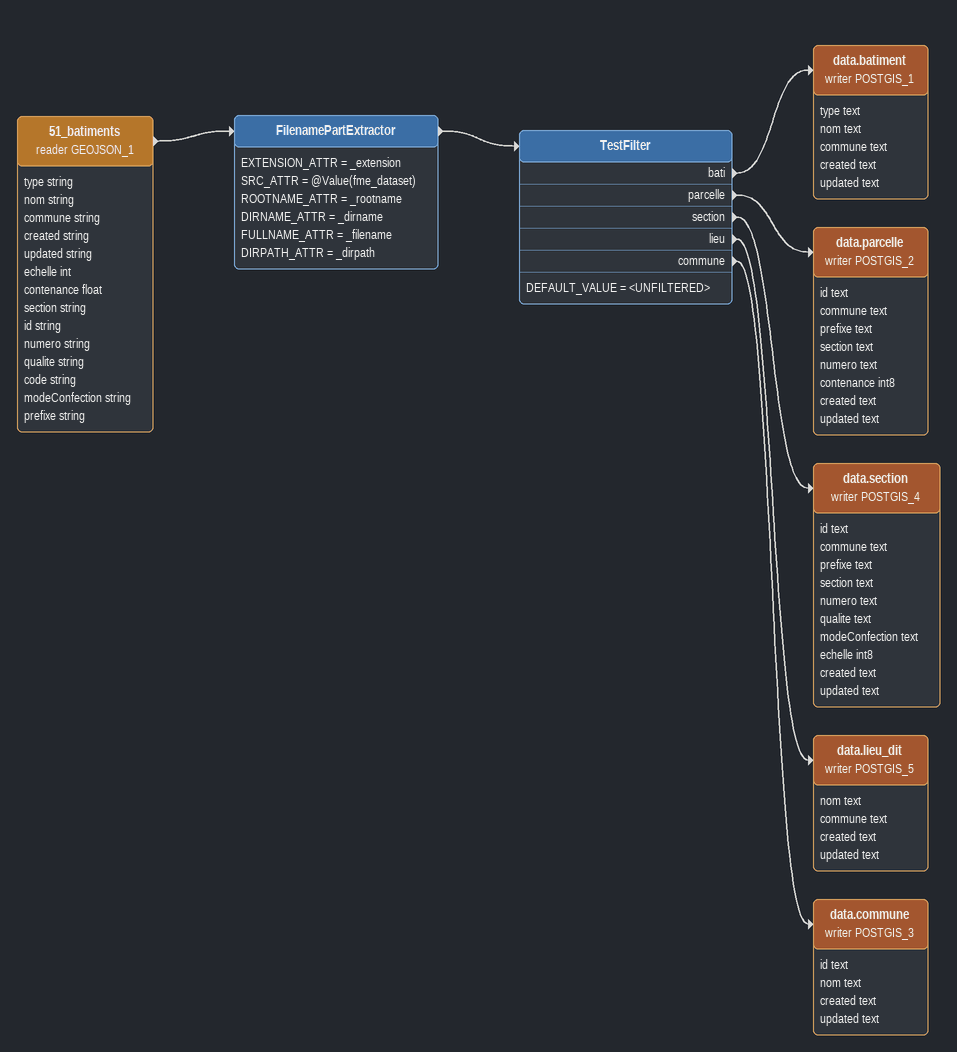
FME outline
51_batiments (reader GEOJSON_1)
    attributes: type string, nom string, commune string, created string, updated string, echelle int, contenance float, section string, id string, numero string, qualite string, code string, modeConfection string, prefixe string
    -> FilenamePartExtractor
FilenamePartExtractor
    EXTENSION_ATTR = _extension
    SRC_ATTR = @Value(fme_dataset)
    ROOTNAME_ATTR = _rootname
    DIRNAME_ATTR = _dirname
    FULLNAME_ATTR = _filename
    DIRPATH_ATTR = _dirpath
    -> TestFilter
TestFilter
    DEFAULT_VALUE = <UNFILTERED>
    bati -> data.batiment (writer POSTGIS_1)
    parcelle -> data.parcelle (writer POSTGIS_2)
    section -> data.section (writer POSTGIS_4)
    lieu -> data.lieu_dit (writer POSTGIS_5)
    commune -> data.commune (writer POSTGIS_3)
data.batiment (writer POSTGIS_1)
    attributes: type text, nom text, commune text, created text, updated text
data.parcelle (writer POSTGIS_2)
    attributes: id text, commune text, prefixe text, section text, numero text, contenance int8, created text, updated text
data.section (writer POSTGIS_4)
    attributes: id text, commune text, prefixe text, section text, numero text, qualite text, modeConfection text, echelle int8, created text, updated text
data.lieu_dit (writer POSTGIS_5)
    attributes: nom text, commune text, created text, updated text
data.commune (writer POSTGIS_3)
    attributes: id text, nom text, created text, updated text
